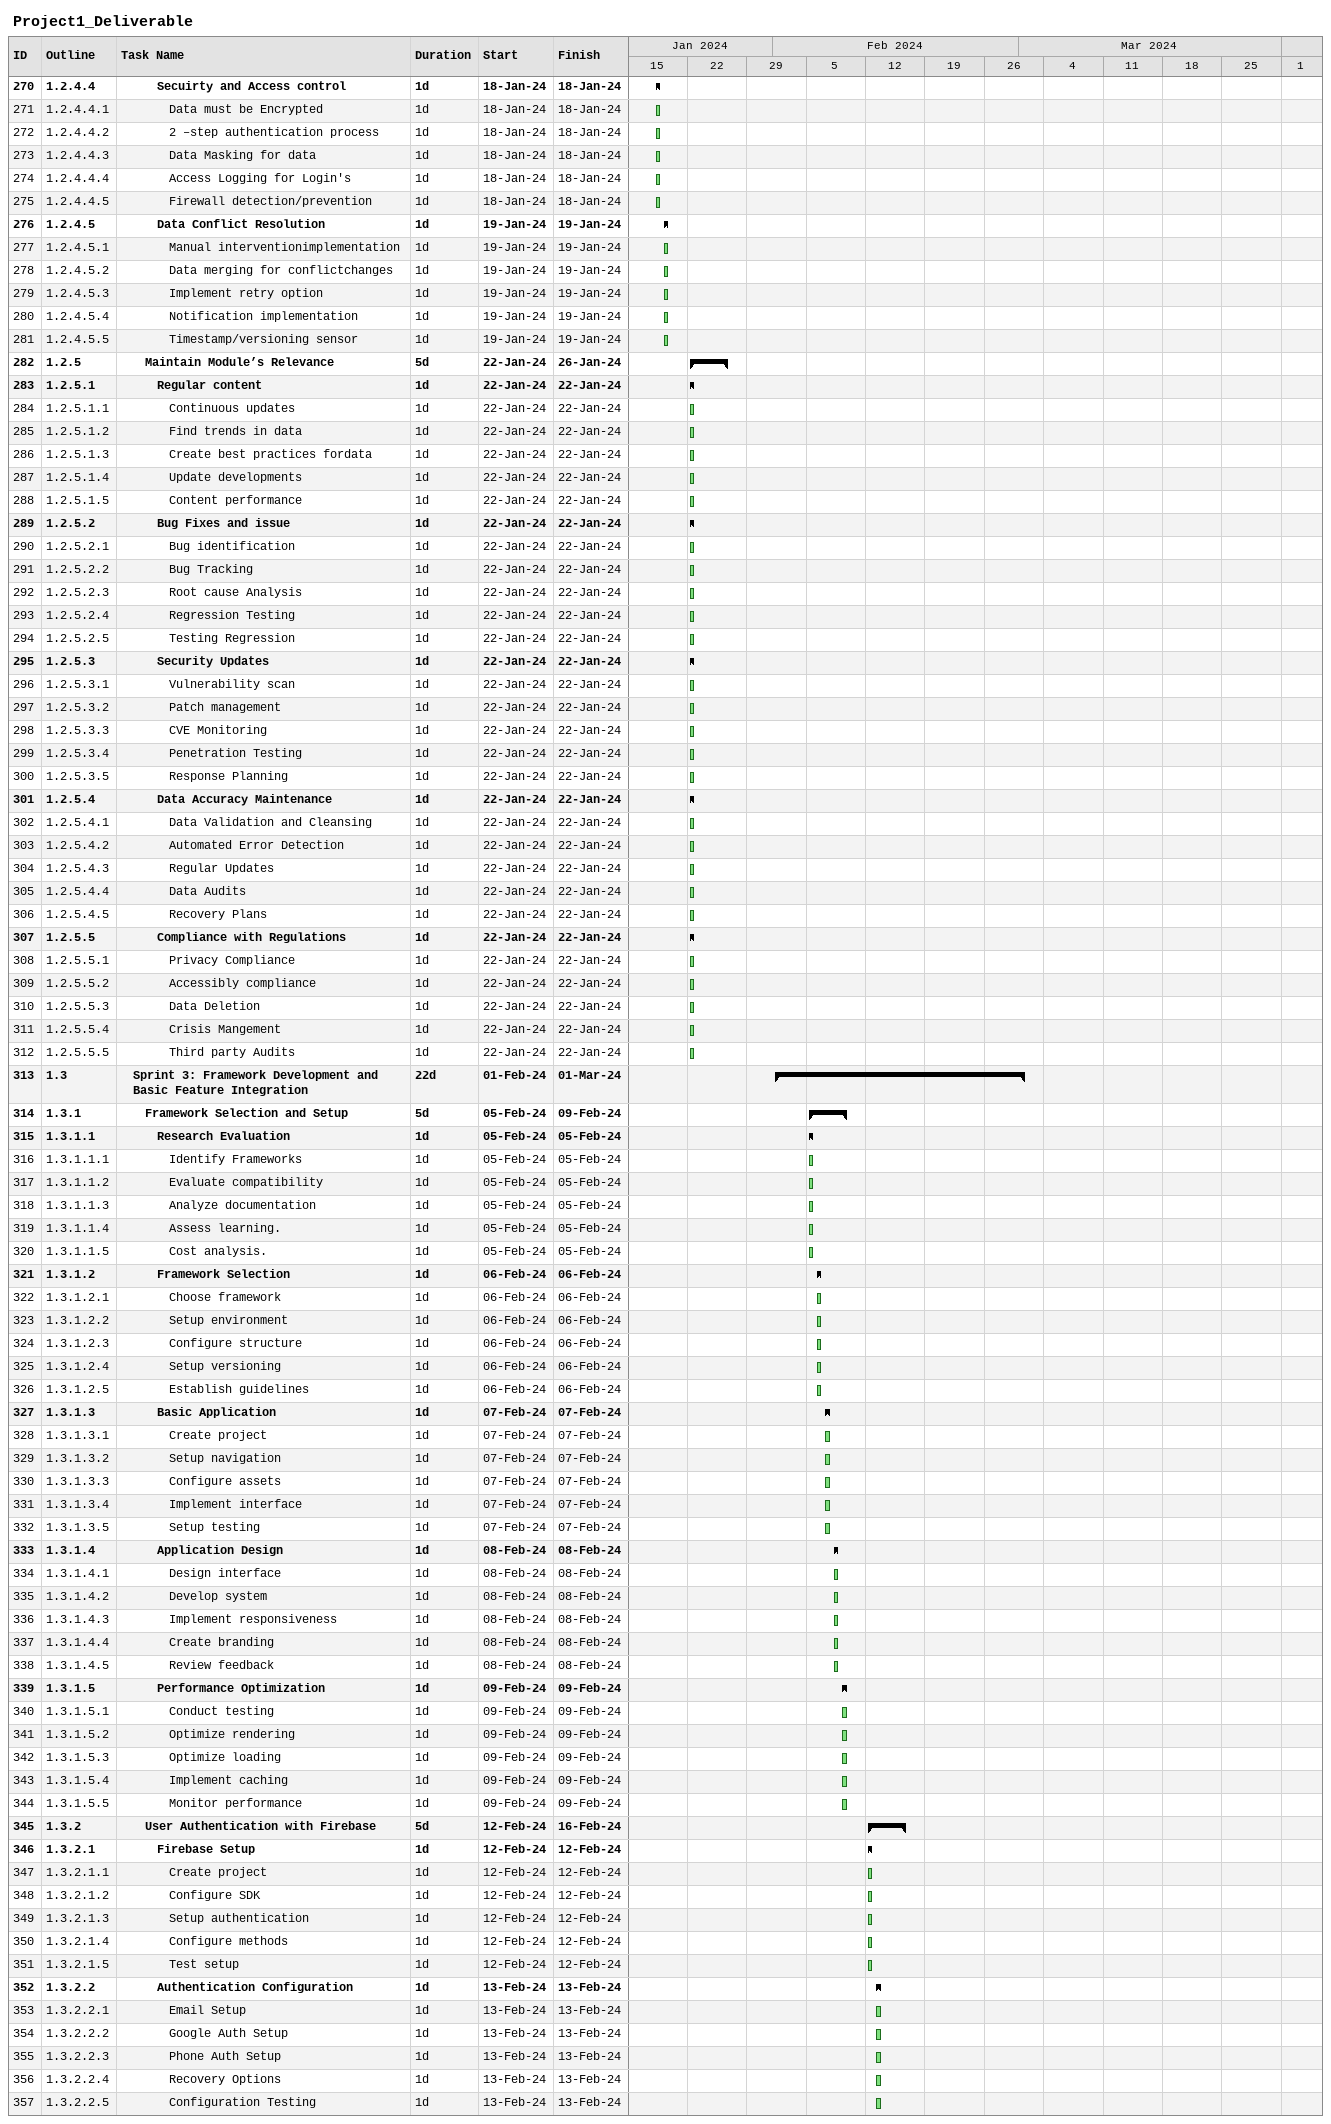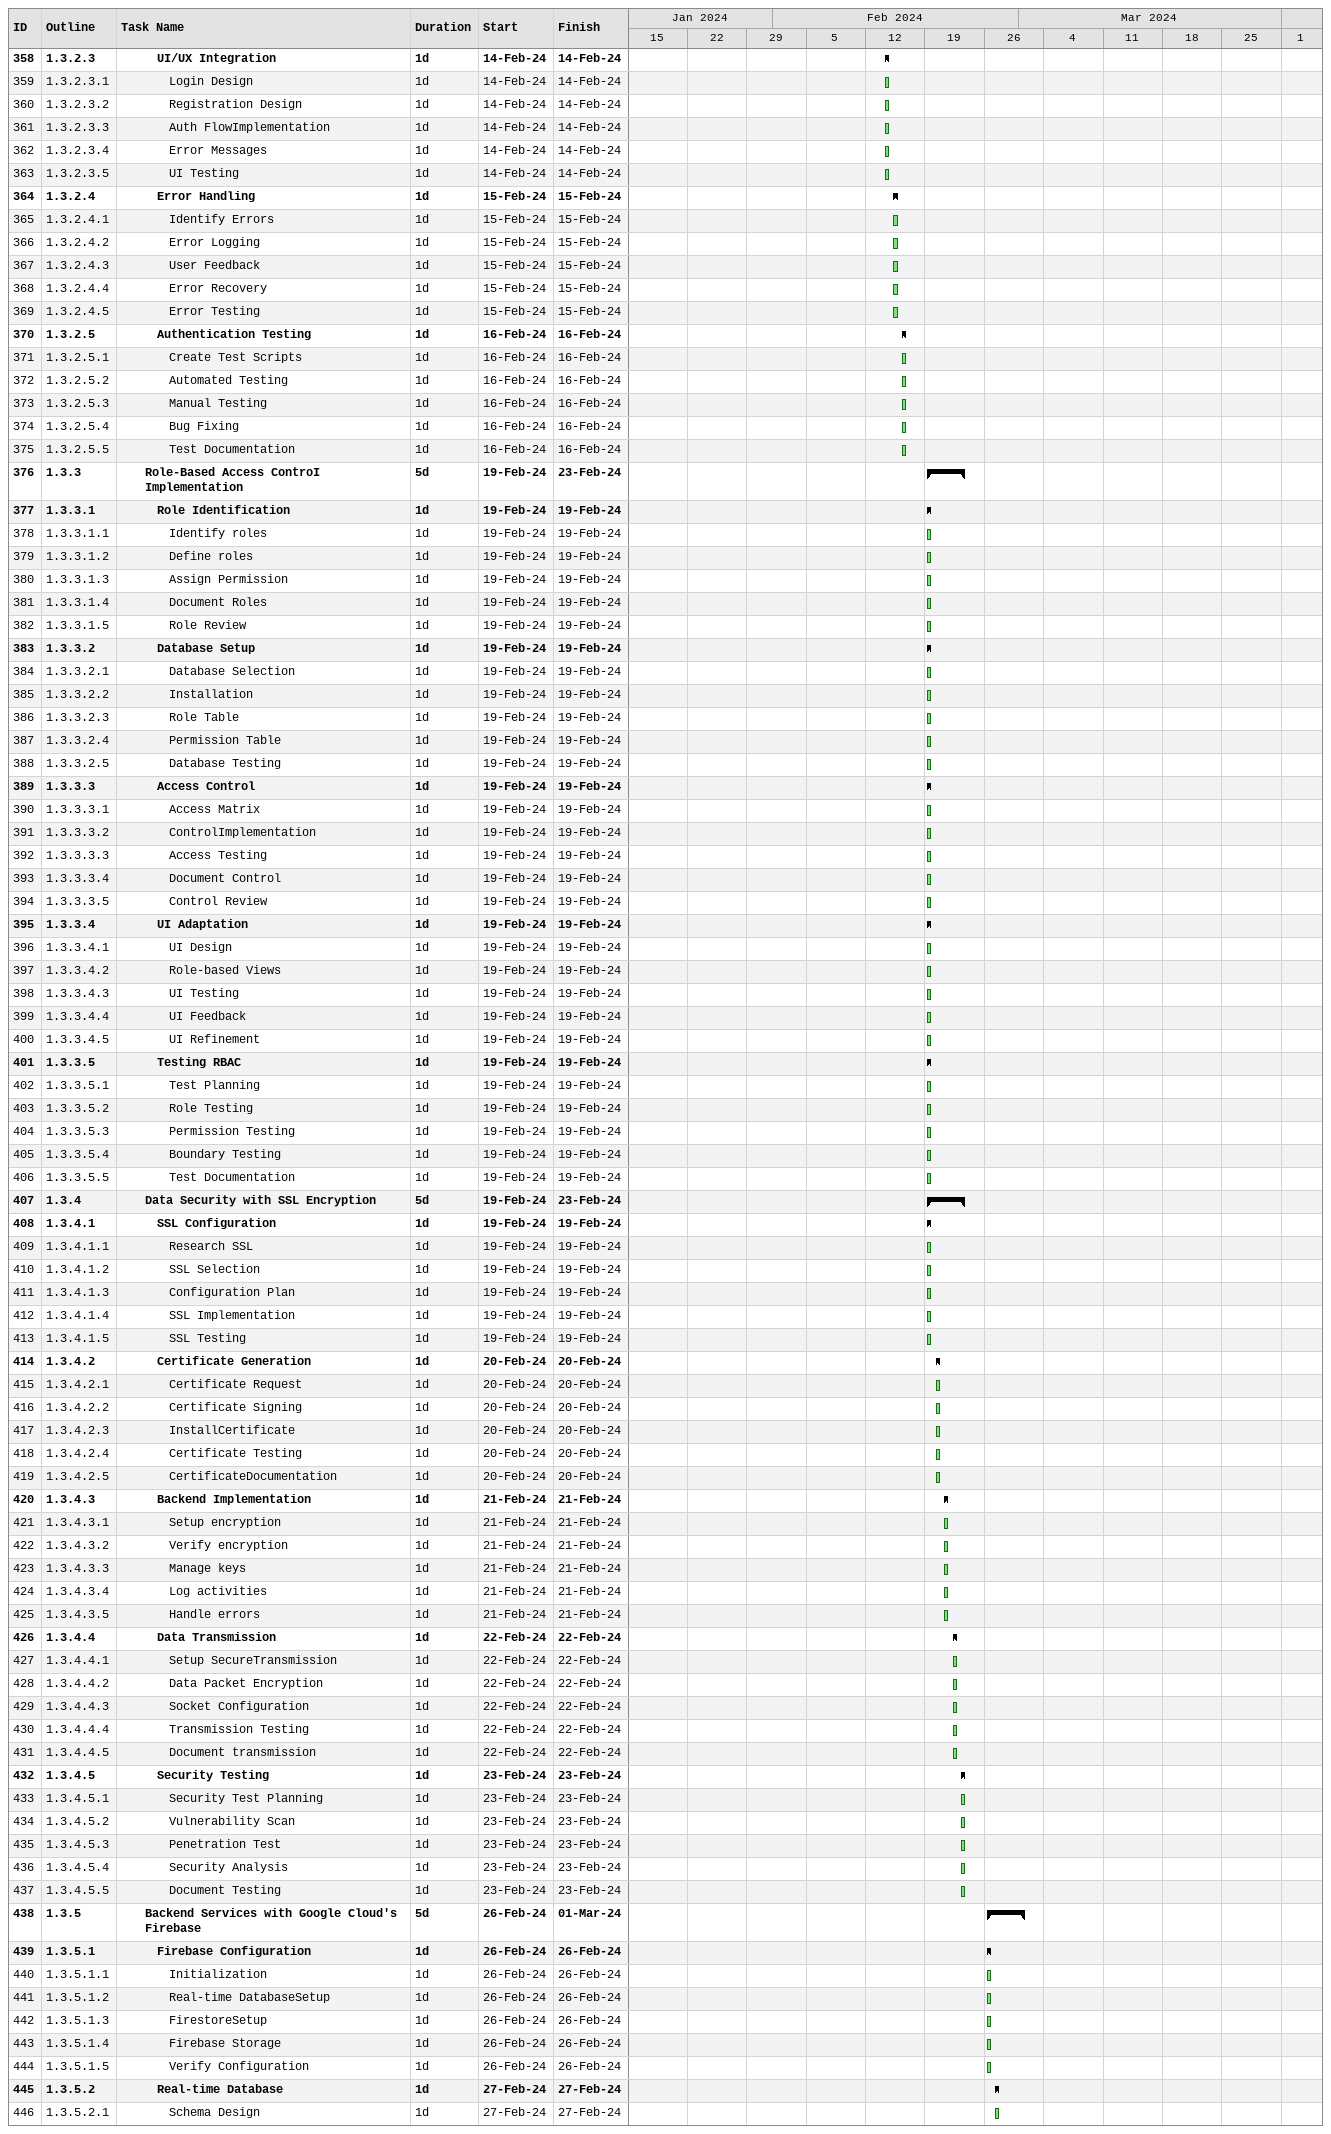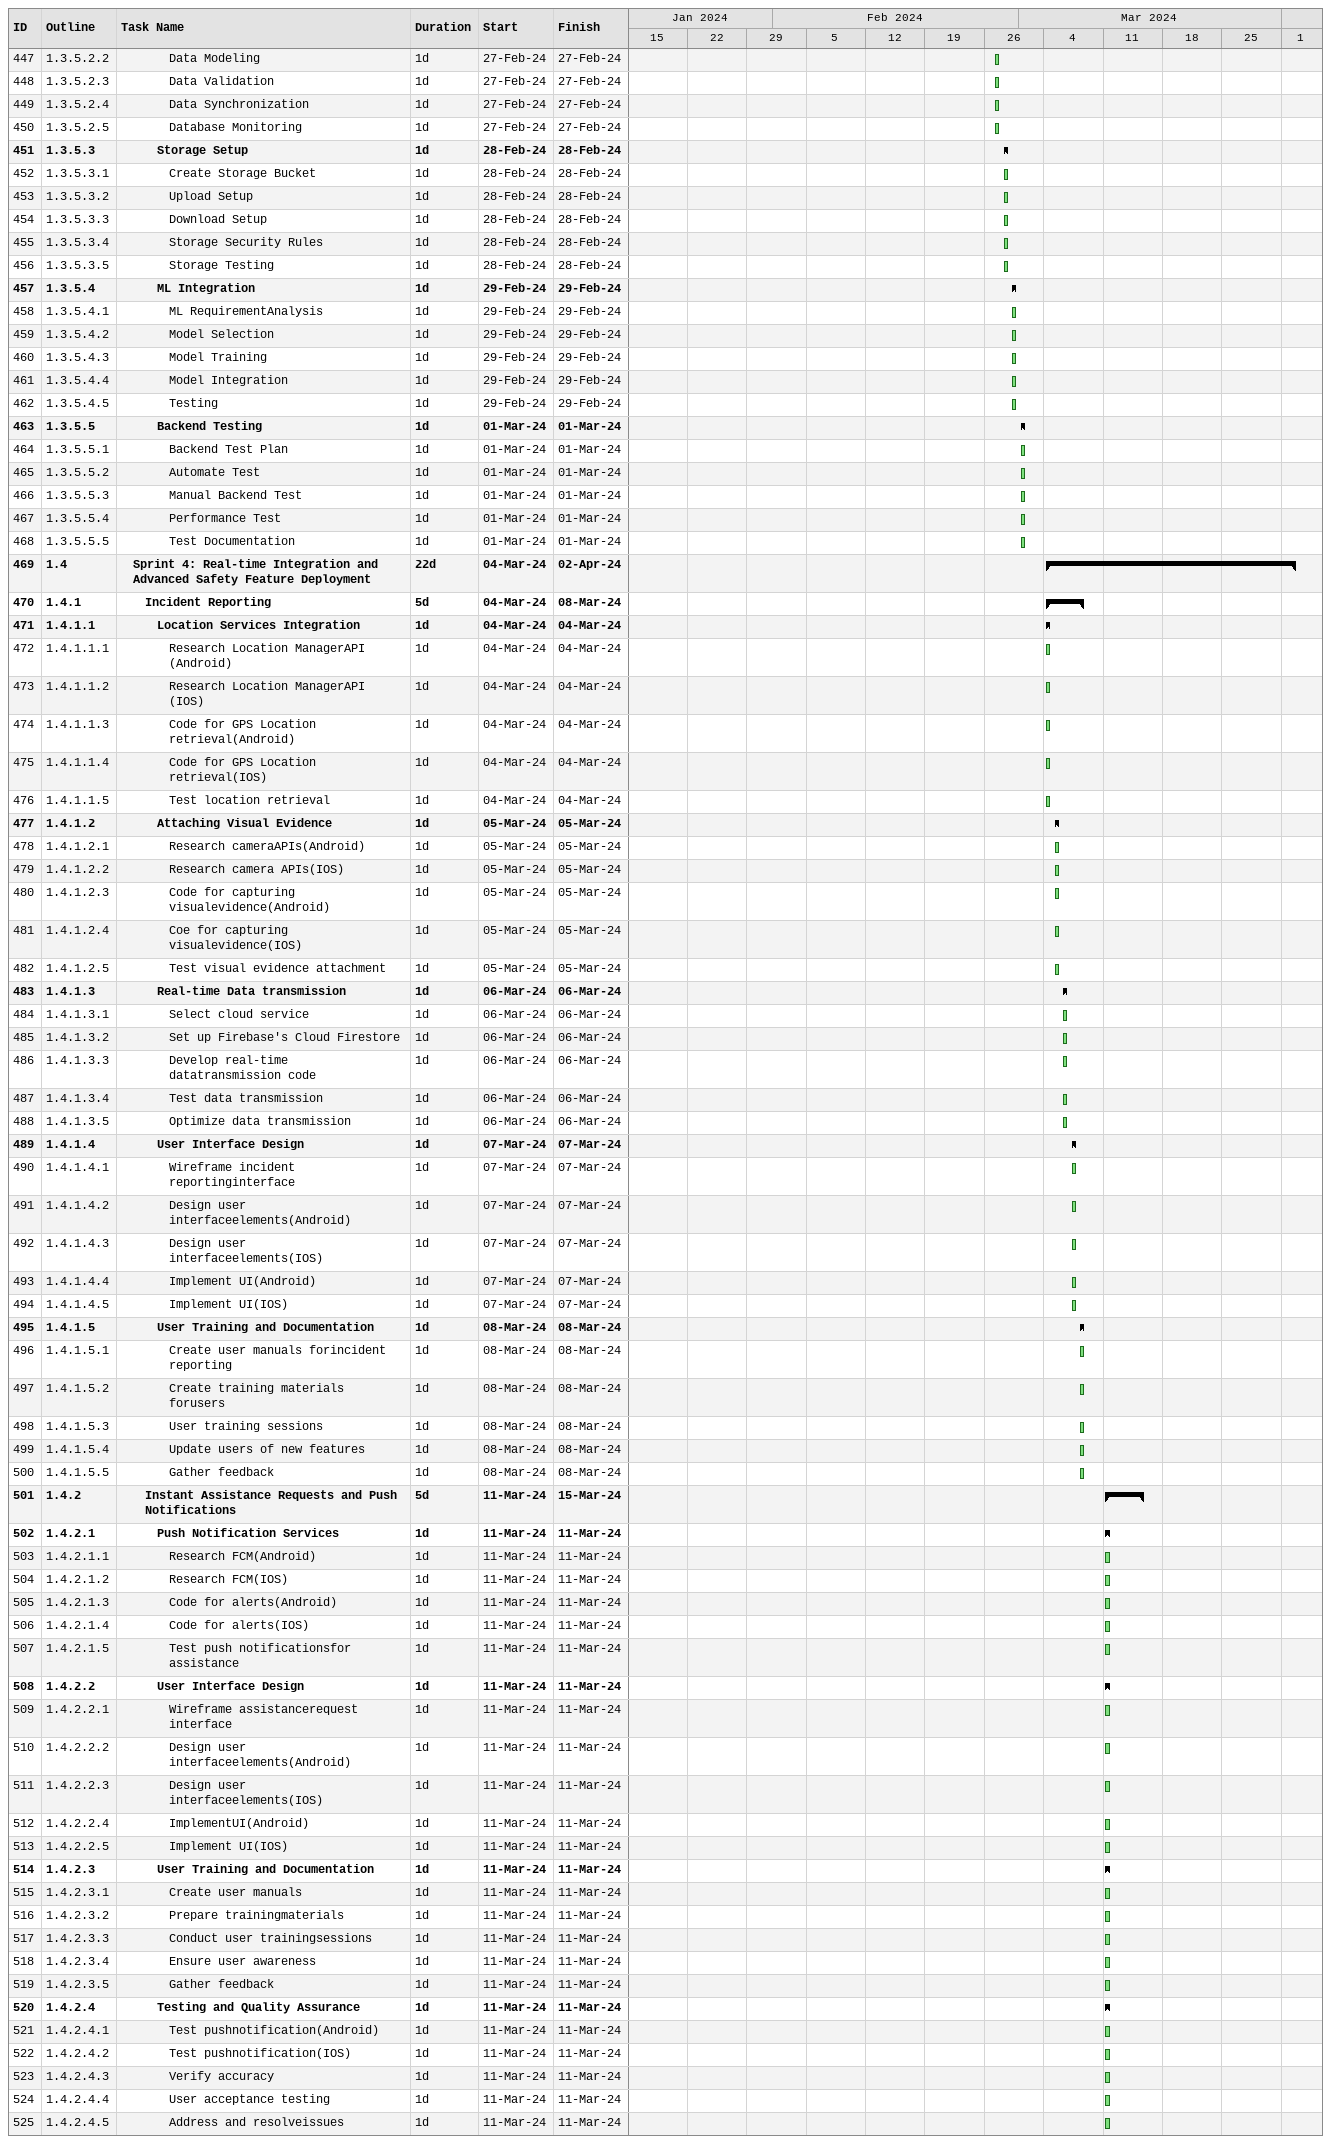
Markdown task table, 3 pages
Project1_Deliverable

| ID | WBS | Task | Duration | Start | Finish |
|---|---|---|---|---|---|
| 270 | 1.2.4.4 | **Secuirty and Access control** | 1d | 2024-01-18 | 2024-01-18 |
| 271 | 1.2.4.4.1 | Data must be Encrypted | 1d | 2024-01-18 | 2024-01-18 |
| 272 | 1.2.4.4.2 | 2 –step authentication process | 1d | 2024-01-18 | 2024-01-18 |
| 273 | 1.2.4.4.3 | Data Masking for data | 1d | 2024-01-18 | 2024-01-18 |
| 274 | 1.2.4.4.4 | Access Logging for Login's | 1d | 2024-01-18 | 2024-01-18 |
| 275 | 1.2.4.4.5 | Firewall detection/prevention | 1d | 2024-01-18 | 2024-01-18 |
| 276 | 1.2.4.5 | **Data Conflict Resolution** | 1d | 2024-01-19 | 2024-01-19 |
| 277 | 1.2.4.5.1 | Manual interventionimplementation | 1d | 2024-01-19 | 2024-01-19 |
| 278 | 1.2.4.5.2 | Data merging for conflictchanges | 1d | 2024-01-19 | 2024-01-19 |
| 279 | 1.2.4.5.3 | Implement retry option | 1d | 2024-01-19 | 2024-01-19 |
| 280 | 1.2.4.5.4 | Notification implementation | 1d | 2024-01-19 | 2024-01-19 |
| 281 | 1.2.4.5.5 | Timestamp/versioning sensor | 1d | 2024-01-19 | 2024-01-19 |
| 282 | 1.2.5 | **Maintain Module’s Relevance** | 5d | 2024-01-22 | 2024-01-26 |
| 283 | 1.2.5.1 | **Regular content** | 1d | 2024-01-22 | 2024-01-22 |
| 284 | 1.2.5.1.1 | Continuous updates | 1d | 2024-01-22 | 2024-01-22 |
| 285 | 1.2.5.1.2 | Find trends in data | 1d | 2024-01-22 | 2024-01-22 |
| 286 | 1.2.5.1.3 | Create best practices fordata | 1d | 2024-01-22 | 2024-01-22 |
| 287 | 1.2.5.1.4 | Update developments | 1d | 2024-01-22 | 2024-01-22 |
| 288 | 1.2.5.1.5 | Content performance | 1d | 2024-01-22 | 2024-01-22 |
| 289 | 1.2.5.2 | **Bug Fixes and issue** | 1d | 2024-01-22 | 2024-01-22 |
| 290 | 1.2.5.2.1 | Bug identification | 1d | 2024-01-22 | 2024-01-22 |
| 291 | 1.2.5.2.2 | Bug Tracking | 1d | 2024-01-22 | 2024-01-22 |
| 292 | 1.2.5.2.3 | Root cause Analysis | 1d | 2024-01-22 | 2024-01-22 |
| 293 | 1.2.5.2.4 | Regression Testing | 1d | 2024-01-22 | 2024-01-22 |
| 294 | 1.2.5.2.5 | Testing Regression | 1d | 2024-01-22 | 2024-01-22 |
| 295 | 1.2.5.3 | **Security Updates** | 1d | 2024-01-22 | 2024-01-22 |
| 296 | 1.2.5.3.1 | Vulnerability scan | 1d | 2024-01-22 | 2024-01-22 |
| 297 | 1.2.5.3.2 | Patch management | 1d | 2024-01-22 | 2024-01-22 |
| 298 | 1.2.5.3.3 | CVE Monitoring | 1d | 2024-01-22 | 2024-01-22 |
| 299 | 1.2.5.3.4 | Penetration Testing | 1d | 2024-01-22 | 2024-01-22 |
| 300 | 1.2.5.3.5 | Response Planning | 1d | 2024-01-22 | 2024-01-22 |
| 301 | 1.2.5.4 | **Data Accuracy Maintenance** | 1d | 2024-01-22 | 2024-01-22 |
| 302 | 1.2.5.4.1 | Data Validation and Cleansing | 1d | 2024-01-22 | 2024-01-22 |
| 303 | 1.2.5.4.2 | Automated Error Detection | 1d | 2024-01-22 | 2024-01-22 |
| 304 | 1.2.5.4.3 | Regular Updates | 1d | 2024-01-22 | 2024-01-22 |
| 305 | 1.2.5.4.4 | Data Audits | 1d | 2024-01-22 | 2024-01-22 |
| 306 | 1.2.5.4.5 | Recovery Plans | 1d | 2024-01-22 | 2024-01-22 |
| 307 | 1.2.5.5 | **Compliance with Regulations** | 1d | 2024-01-22 | 2024-01-22 |
| 308 | 1.2.5.5.1 | Privacy Compliance | 1d | 2024-01-22 | 2024-01-22 |
| 309 | 1.2.5.5.2 | Accessibly compliance | 1d | 2024-01-22 | 2024-01-22 |
| 310 | 1.2.5.5.3 | Data Deletion | 1d | 2024-01-22 | 2024-01-22 |
| 311 | 1.2.5.5.4 | Crisis Mangement | 1d | 2024-01-22 | 2024-01-22 |
| 312 | 1.2.5.5.5 | Third party Audits | 1d | 2024-01-22 | 2024-01-22 |
| 313 | 1.3 | **Sprint 3: Framework Development and Basic Feature Integration** | 22d | 2024-02-01 | 2024-03-01 |
| 314 | 1.3.1 | **Framework Selection and Setup** | 5d | 2024-02-05 | 2024-02-09 |
| 315 | 1.3.1.1 | **Research Evaluation** | 1d | 2024-02-05 | 2024-02-05 |
| 316 | 1.3.1.1.1 | Identify Frameworks | 1d | 2024-02-05 | 2024-02-05 |
| 317 | 1.3.1.1.2 | Evaluate compatibility | 1d | 2024-02-05 | 2024-02-05 |
| 318 | 1.3.1.1.3 | Analyze documentation | 1d | 2024-02-05 | 2024-02-05 |
| 319 | 1.3.1.1.4 | Assess learning. | 1d | 2024-02-05 | 2024-02-05 |
| 320 | 1.3.1.1.5 | Cost analysis. | 1d | 2024-02-05 | 2024-02-05 |
| 321 | 1.3.1.2 | **Framework Selection** | 1d | 2024-02-06 | 2024-02-06 |
| 322 | 1.3.1.2.1 | Choose framework | 1d | 2024-02-06 | 2024-02-06 |
| 323 | 1.3.1.2.2 | Setup environment | 1d | 2024-02-06 | 2024-02-06 |
| 324 | 1.3.1.2.3 | Configure structure | 1d | 2024-02-06 | 2024-02-06 |
| 325 | 1.3.1.2.4 | Setup versioning | 1d | 2024-02-06 | 2024-02-06 |
| 326 | 1.3.1.2.5 | Establish guidelines | 1d | 2024-02-06 | 2024-02-06 |
| 327 | 1.3.1.3 | **Basic Application** | 1d | 2024-02-07 | 2024-02-07 |
| 328 | 1.3.1.3.1 | Create project | 1d | 2024-02-07 | 2024-02-07 |
| 329 | 1.3.1.3.2 | Setup navigation | 1d | 2024-02-07 | 2024-02-07 |
| 330 | 1.3.1.3.3 | Configure assets | 1d | 2024-02-07 | 2024-02-07 |
| 331 | 1.3.1.3.4 | Implement interface | 1d | 2024-02-07 | 2024-02-07 |
| 332 | 1.3.1.3.5 | Setup testing | 1d | 2024-02-07 | 2024-02-07 |
| 333 | 1.3.1.4 | **Application Design** | 1d | 2024-02-08 | 2024-02-08 |
| 334 | 1.3.1.4.1 | Design interface | 1d | 2024-02-08 | 2024-02-08 |
| 335 | 1.3.1.4.2 | Develop system | 1d | 2024-02-08 | 2024-02-08 |
| 336 | 1.3.1.4.3 | Implement responsiveness | 1d | 2024-02-08 | 2024-02-08 |
| 337 | 1.3.1.4.4 | Create branding | 1d | 2024-02-08 | 2024-02-08 |
| 338 | 1.3.1.4.5 | Review feedback | 1d | 2024-02-08 | 2024-02-08 |
| 339 | 1.3.1.5 | **Performance Optimization** | 1d | 2024-02-09 | 2024-02-09 |
| 340 | 1.3.1.5.1 | Conduct testing | 1d | 2024-02-09 | 2024-02-09 |
| 341 | 1.3.1.5.2 | Optimize rendering | 1d | 2024-02-09 | 2024-02-09 |
| 342 | 1.3.1.5.3 | Optimize loading | 1d | 2024-02-09 | 2024-02-09 |
| 343 | 1.3.1.5.4 | Implement caching | 1d | 2024-02-09 | 2024-02-09 |
| 344 | 1.3.1.5.5 | Monitor performance | 1d | 2024-02-09 | 2024-02-09 |
| 345 | 1.3.2 | **User Authentication with Firebase** | 5d | 2024-02-12 | 2024-02-16 |
| 346 | 1.3.2.1 | **Firebase Setup** | 1d | 2024-02-12 | 2024-02-12 |
| 347 | 1.3.2.1.1 | Create project | 1d | 2024-02-12 | 2024-02-12 |
| 348 | 1.3.2.1.2 | Configure SDK | 1d | 2024-02-12 | 2024-02-12 |
| 349 | 1.3.2.1.3 | Setup authentication | 1d | 2024-02-12 | 2024-02-12 |
| 350 | 1.3.2.1.4 | Configure methods | 1d | 2024-02-12 | 2024-02-12 |
| 351 | 1.3.2.1.5 | Test setup | 1d | 2024-02-12 | 2024-02-12 |
| 352 | 1.3.2.2 | **Authentication Configuration** | 1d | 2024-02-13 | 2024-02-13 |
| 353 | 1.3.2.2.1 | Email Setup | 1d | 2024-02-13 | 2024-02-13 |
| 354 | 1.3.2.2.2 | Google Auth Setup | 1d | 2024-02-13 | 2024-02-13 |
| 355 | 1.3.2.2.3 | Phone Auth Setup | 1d | 2024-02-13 | 2024-02-13 |
| 356 | 1.3.2.2.4 | Recovery Options | 1d | 2024-02-13 | 2024-02-13 |
| 357 | 1.3.2.2.5 | Configuration Testing | 1d | 2024-02-13 | 2024-02-13 |
| 358 | 1.3.2.3 | **UI/UX Integration** | 1d | 2024-02-14 | 2024-02-14 |
| 359 | 1.3.2.3.1 | Login Design | 1d | 2024-02-14 | 2024-02-14 |
| 360 | 1.3.2.3.2 | Registration Design | 1d | 2024-02-14 | 2024-02-14 |
| 361 | 1.3.2.3.3 | Auth FlowImplementation | 1d | 2024-02-14 | 2024-02-14 |
| 362 | 1.3.2.3.4 | Error Messages | 1d | 2024-02-14 | 2024-02-14 |
| 363 | 1.3.2.3.5 | UI Testing | 1d | 2024-02-14 | 2024-02-14 |
| 364 | 1.3.2.4 | **Error Handling** | 1d | 2024-02-15 | 2024-02-15 |
| 365 | 1.3.2.4.1 | Identify Errors | 1d | 2024-02-15 | 2024-02-15 |
| 366 | 1.3.2.4.2 | Error Logging | 1d | 2024-02-15 | 2024-02-15 |
| 367 | 1.3.2.4.3 | User Feedback | 1d | 2024-02-15 | 2024-02-15 |
| 368 | 1.3.2.4.4 | Error Recovery | 1d | 2024-02-15 | 2024-02-15 |
| 369 | 1.3.2.4.5 | Error Testing | 1d | 2024-02-15 | 2024-02-15 |
| 370 | 1.3.2.5 | **Authentication Testing** | 1d | 2024-02-16 | 2024-02-16 |
| 371 | 1.3.2.5.1 | Create Test Scripts | 1d | 2024-02-16 | 2024-02-16 |
| 372 | 1.3.2.5.2 | Automated Testing | 1d | 2024-02-16 | 2024-02-16 |
| 373 | 1.3.2.5.3 | Manual Testing | 1d | 2024-02-16 | 2024-02-16 |
| 374 | 1.3.2.5.4 | Bug Fixing | 1d | 2024-02-16 | 2024-02-16 |
| 375 | 1.3.2.5.5 | Test Documentation | 1d | 2024-02-16 | 2024-02-16 |
| 376 | 1.3.3 | **Role-Based Access ControI Implementation** | 5d | 2024-02-19 | 2024-02-23 |
| 377 | 1.3.3.1 | **Role Identification** | 1d | 2024-02-19 | 2024-02-19 |
| 378 | 1.3.3.1.1 | Identify roles | 1d | 2024-02-19 | 2024-02-19 |
| 379 | 1.3.3.1.2 | Define roles | 1d | 2024-02-19 | 2024-02-19 |
| 380 | 1.3.3.1.3 | Assign Permission | 1d | 2024-02-19 | 2024-02-19 |
| 381 | 1.3.3.1.4 | Document Roles | 1d | 2024-02-19 | 2024-02-19 |
| 382 | 1.3.3.1.5 | Role Review | 1d | 2024-02-19 | 2024-02-19 |
| 383 | 1.3.3.2 | **Database Setup** | 1d | 2024-02-19 | 2024-02-19 |
| 384 | 1.3.3.2.1 | Database Selection | 1d | 2024-02-19 | 2024-02-19 |
| 385 | 1.3.3.2.2 | Installation | 1d | 2024-02-19 | 2024-02-19 |
| 386 | 1.3.3.2.3 | Role Table | 1d | 2024-02-19 | 2024-02-19 |
| 387 | 1.3.3.2.4 | Permission Table | 1d | 2024-02-19 | 2024-02-19 |
| 388 | 1.3.3.2.5 | Database Testing | 1d | 2024-02-19 | 2024-02-19 |
| 389 | 1.3.3.3 | **Access Control** | 1d | 2024-02-19 | 2024-02-19 |
| 390 | 1.3.3.3.1 | Access Matrix | 1d | 2024-02-19 | 2024-02-19 |
| 391 | 1.3.3.3.2 | ControlImplementation | 1d | 2024-02-19 | 2024-02-19 |
| 392 | 1.3.3.3.3 | Access Testing | 1d | 2024-02-19 | 2024-02-19 |
| 393 | 1.3.3.3.4 | Document Control | 1d | 2024-02-19 | 2024-02-19 |
| 394 | 1.3.3.3.5 | Control Review | 1d | 2024-02-19 | 2024-02-19 |
| 395 | 1.3.3.4 | **UI Adaptation** | 1d | 2024-02-19 | 2024-02-19 |
| 396 | 1.3.3.4.1 | UI Design | 1d | 2024-02-19 | 2024-02-19 |
| 397 | 1.3.3.4.2 | Role-based Views | 1d | 2024-02-19 | 2024-02-19 |
| 398 | 1.3.3.4.3 | UI Testing | 1d | 2024-02-19 | 2024-02-19 |
| 399 | 1.3.3.4.4 | UI Feedback | 1d | 2024-02-19 | 2024-02-19 |
| 400 | 1.3.3.4.5 | UI Refinement | 1d | 2024-02-19 | 2024-02-19 |
| 401 | 1.3.3.5 | **Testing RBAC** | 1d | 2024-02-19 | 2024-02-19 |
| 402 | 1.3.3.5.1 | Test Planning | 1d | 2024-02-19 | 2024-02-19 |
| 403 | 1.3.3.5.2 | Role Testing | 1d | 2024-02-19 | 2024-02-19 |
| 404 | 1.3.3.5.3 | Permission Testing | 1d | 2024-02-19 | 2024-02-19 |
| 405 | 1.3.3.5.4 | Boundary Testing | 1d | 2024-02-19 | 2024-02-19 |
| 406 | 1.3.3.5.5 | Test Documentation | 1d | 2024-02-19 | 2024-02-19 |
| 407 | 1.3.4 | **Data Security with SSL Encryption** | 5d | 2024-02-19 | 2024-02-23 |
| 408 | 1.3.4.1 | **SSL Configuration** | 1d | 2024-02-19 | 2024-02-19 |
| 409 | 1.3.4.1.1 | Research SSL | 1d | 2024-02-19 | 2024-02-19 |
| 410 | 1.3.4.1.2 | SSL Selection | 1d | 2024-02-19 | 2024-02-19 |
| 411 | 1.3.4.1.3 | Configuration Plan | 1d | 2024-02-19 | 2024-02-19 |
| 412 | 1.3.4.1.4 | SSL Implementation | 1d | 2024-02-19 | 2024-02-19 |
| 413 | 1.3.4.1.5 | SSL Testing | 1d | 2024-02-19 | 2024-02-19 |
| 414 | 1.3.4.2 | **Certificate Generation** | 1d | 2024-02-20 | 2024-02-20 |
| 415 | 1.3.4.2.1 | Certificate Request | 1d | 2024-02-20 | 2024-02-20 |
| 416 | 1.3.4.2.2 | Certificate Signing | 1d | 2024-02-20 | 2024-02-20 |
| 417 | 1.3.4.2.3 | InstallCertificate | 1d | 2024-02-20 | 2024-02-20 |
| 418 | 1.3.4.2.4 | Certificate Testing | 1d | 2024-02-20 | 2024-02-20 |
| 419 | 1.3.4.2.5 | CertificateDocumentation | 1d | 2024-02-20 | 2024-02-20 |
| 420 | 1.3.4.3 | **Backend Implementation** | 1d | 2024-02-21 | 2024-02-21 |
| 421 | 1.3.4.3.1 | Setup encryption | 1d | 2024-02-21 | 2024-02-21 |
| 422 | 1.3.4.3.2 | Verify encryption | 1d | 2024-02-21 | 2024-02-21 |
| 423 | 1.3.4.3.3 | Manage keys | 1d | 2024-02-21 | 2024-02-21 |
| 424 | 1.3.4.3.4 | Log activities | 1d | 2024-02-21 | 2024-02-21 |
| 425 | 1.3.4.3.5 | Handle errors | 1d | 2024-02-21 | 2024-02-21 |
| 426 | 1.3.4.4 | **Data Transmission** | 1d | 2024-02-22 | 2024-02-22 |
| 427 | 1.3.4.4.1 | Setup SecureTransmission | 1d | 2024-02-22 | 2024-02-22 |
| 428 | 1.3.4.4.2 | Data Packet Encryption | 1d | 2024-02-22 | 2024-02-22 |
| 429 | 1.3.4.4.3 | Socket Configuration | 1d | 2024-02-22 | 2024-02-22 |
| 430 | 1.3.4.4.4 | Transmission Testing | 1d | 2024-02-22 | 2024-02-22 |
| 431 | 1.3.4.4.5 | Document transmission | 1d | 2024-02-22 | 2024-02-22 |
| 432 | 1.3.4.5 | **Security Testing** | 1d | 2024-02-23 | 2024-02-23 |
| 433 | 1.3.4.5.1 | Security Test Planning | 1d | 2024-02-23 | 2024-02-23 |
| 434 | 1.3.4.5.2 | Vulnerability Scan | 1d | 2024-02-23 | 2024-02-23 |
| 435 | 1.3.4.5.3 | Penetration Test | 1d | 2024-02-23 | 2024-02-23 |
| 436 | 1.3.4.5.4 | Security Analysis | 1d | 2024-02-23 | 2024-02-23 |
| 437 | 1.3.4.5.5 | Document Testing | 1d | 2024-02-23 | 2024-02-23 |
| 438 | 1.3.5 | **Backend Services with Google Cloud's Firebase** | 5d | 2024-02-26 | 2024-03-01 |
| 439 | 1.3.5.1 | **Firebase Configuration** | 1d | 2024-02-26 | 2024-02-26 |
| 440 | 1.3.5.1.1 | Initialization | 1d | 2024-02-26 | 2024-02-26 |
| 441 | 1.3.5.1.2 | Real-time DatabaseSetup | 1d | 2024-02-26 | 2024-02-26 |
| 442 | 1.3.5.1.3 | FirestoreSetup | 1d | 2024-02-26 | 2024-02-26 |
| 443 | 1.3.5.1.4 | Firebase Storage | 1d | 2024-02-26 | 2024-02-26 |
| 444 | 1.3.5.1.5 | Verify Configuration | 1d | 2024-02-26 | 2024-02-26 |
| 445 | 1.3.5.2 | **Real-time Database** | 1d | 2024-02-27 | 2024-02-27 |
| 446 | 1.3.5.2.1 | Schema Design | 1d | 2024-02-27 | 2024-02-27 |
| 447 | 1.3.5.2.2 | Data Modeling | 1d | 2024-02-27 | 2024-02-27 |
| 448 | 1.3.5.2.3 | Data Validation | 1d | 2024-02-27 | 2024-02-27 |
| 449 | 1.3.5.2.4 | Data Synchronization | 1d | 2024-02-27 | 2024-02-27 |
| 450 | 1.3.5.2.5 | Database Monitoring | 1d | 2024-02-27 | 2024-02-27 |
| 451 | 1.3.5.3 | **Storage Setup** | 1d | 2024-02-28 | 2024-02-28 |
| 452 | 1.3.5.3.1 | Create Storage Bucket | 1d | 2024-02-28 | 2024-02-28 |
| 453 | 1.3.5.3.2 | Upload Setup | 1d | 2024-02-28 | 2024-02-28 |
| 454 | 1.3.5.3.3 | Download Setup | 1d | 2024-02-28 | 2024-02-28 |
| 455 | 1.3.5.3.4 | Storage Security Rules | 1d | 2024-02-28 | 2024-02-28 |
| 456 | 1.3.5.3.5 | Storage Testing | 1d | 2024-02-28 | 2024-02-28 |
| 457 | 1.3.5.4 | **ML Integration** | 1d | 2024-02-29 | 2024-02-29 |
| 458 | 1.3.5.4.1 | ML RequirementAnalysis | 1d | 2024-02-29 | 2024-02-29 |
| 459 | 1.3.5.4.2 | Model Selection | 1d | 2024-02-29 | 2024-02-29 |
| 460 | 1.3.5.4.3 | Model Training | 1d | 2024-02-29 | 2024-02-29 |
| 461 | 1.3.5.4.4 | Model Integration | 1d | 2024-02-29 | 2024-02-29 |
| 462 | 1.3.5.4.5 | Testing | 1d | 2024-02-29 | 2024-02-29 |
| 463 | 1.3.5.5 | **Backend Testing** | 1d | 2024-03-01 | 2024-03-01 |
| 464 | 1.3.5.5.1 | Backend Test Plan | 1d | 2024-03-01 | 2024-03-01 |
| 465 | 1.3.5.5.2 | Automate Test | 1d | 2024-03-01 | 2024-03-01 |
| 466 | 1.3.5.5.3 | Manual Backend Test | 1d | 2024-03-01 | 2024-03-01 |
| 467 | 1.3.5.5.4 | Performance Test | 1d | 2024-03-01 | 2024-03-01 |
| 468 | 1.3.5.5.5 | Test Documentation | 1d | 2024-03-01 | 2024-03-01 |
| 469 | 1.4 | **Sprint 4: Real-time Integration and Advanced Safety Feature Deployment** | 22d | 2024-03-04 | 2024-04-02 |
| 470 | 1.4.1 | **Incident Reporting** | 5d | 2024-03-04 | 2024-03-08 |
| 471 | 1.4.1.1 | **Location Services Integration** | 1d | 2024-03-04 | 2024-03-04 |
| 472 | 1.4.1.1.1 | Research Location ManagerAPI (Android) | 1d | 2024-03-04 | 2024-03-04 |
| 473 | 1.4.1.1.2 | Research Location ManagerAPI (IOS) | 1d | 2024-03-04 | 2024-03-04 |
| 474 | 1.4.1.1.3 | Code for GPS Location retrieval(Android) | 1d | 2024-03-04 | 2024-03-04 |
| 475 | 1.4.1.1.4 | Code for GPS Location retrieval(IOS) | 1d | 2024-03-04 | 2024-03-04 |
| 476 | 1.4.1.1.5 | Test location retrieval | 1d | 2024-03-04 | 2024-03-04 |
| 477 | 1.4.1.2 | **Attaching Visual Evidence** | 1d | 2024-03-05 | 2024-03-05 |
| 478 | 1.4.1.2.1 | Research cameraAPIs(Android) | 1d | 2024-03-05 | 2024-03-05 |
| 479 | 1.4.1.2.2 | Research camera APIs(IOS) | 1d | 2024-03-05 | 2024-03-05 |
| 480 | 1.4.1.2.3 | Code for capturing visualevidence(Android) | 1d | 2024-03-05 | 2024-03-05 |
| 481 | 1.4.1.2.4 | Coe for capturing visualevidence(IOS) | 1d | 2024-03-05 | 2024-03-05 |
| 482 | 1.4.1.2.5 | Test visual evidence attachment | 1d | 2024-03-05 | 2024-03-05 |
| 483 | 1.4.1.3 | **Real-time Data transmission** | 1d | 2024-03-06 | 2024-03-06 |
| 484 | 1.4.1.3.1 | Select cloud service | 1d | 2024-03-06 | 2024-03-06 |
| 485 | 1.4.1.3.2 | Set up Firebase's Cloud Firestore | 1d | 2024-03-06 | 2024-03-06 |
| 486 | 1.4.1.3.3 | Develop real-time datatransmission code | 1d | 2024-03-06 | 2024-03-06 |
| 487 | 1.4.1.3.4 | Test data transmission | 1d | 2024-03-06 | 2024-03-06 |
| 488 | 1.4.1.3.5 | Optimize data transmission | 1d | 2024-03-06 | 2024-03-06 |
| 489 | 1.4.1.4 | **User Interface Design** | 1d | 2024-03-07 | 2024-03-07 |
| 490 | 1.4.1.4.1 | Wireframe incident reportinginterface | 1d | 2024-03-07 | 2024-03-07 |
| 491 | 1.4.1.4.2 | Design user interfaceelements(Android) | 1d | 2024-03-07 | 2024-03-07 |
| 492 | 1.4.1.4.3 | Design user interfaceelements(IOS) | 1d | 2024-03-07 | 2024-03-07 |
| 493 | 1.4.1.4.4 | Implement UI(Android) | 1d | 2024-03-07 | 2024-03-07 |
| 494 | 1.4.1.4.5 | Implement UI(IOS) | 1d | 2024-03-07 | 2024-03-07 |
| 495 | 1.4.1.5 | **User Training and Documentation** | 1d | 2024-03-08 | 2024-03-08 |
| 496 | 1.4.1.5.1 | Create user manuals forincident reporting | 1d | 2024-03-08 | 2024-03-08 |
| 497 | 1.4.1.5.2 | Create training materials forusers | 1d | 2024-03-08 | 2024-03-08 |
| 498 | 1.4.1.5.3 | User training sessions | 1d | 2024-03-08 | 2024-03-08 |
| 499 | 1.4.1.5.4 | Update users of new features | 1d | 2024-03-08 | 2024-03-08 |
| 500 | 1.4.1.5.5 | Gather feedback | 1d | 2024-03-08 | 2024-03-08 |
| 501 | 1.4.2 | **Instant Assistance Requests and Push Notifications** | 5d | 2024-03-11 | 2024-03-15 |
| 502 | 1.4.2.1 | **Push Notification Services** | 1d | 2024-03-11 | 2024-03-11 |
| 503 | 1.4.2.1.1 | Research FCM(Android) | 1d | 2024-03-11 | 2024-03-11 |
| 504 | 1.4.2.1.2 | Research FCM(IOS) | 1d | 2024-03-11 | 2024-03-11 |
| 505 | 1.4.2.1.3 | Code for alerts(Android) | 1d | 2024-03-11 | 2024-03-11 |
| 506 | 1.4.2.1.4 | Code for alerts(IOS) | 1d | 2024-03-11 | 2024-03-11 |
| 507 | 1.4.2.1.5 | Test push notificationsfor assistance | 1d | 2024-03-11 | 2024-03-11 |
| 508 | 1.4.2.2 | **User Interface Design** | 1d | 2024-03-11 | 2024-03-11 |
| 509 | 1.4.2.2.1 | Wireframe assistancerequest interface | 1d | 2024-03-11 | 2024-03-11 |
| 510 | 1.4.2.2.2 | Design user interfaceelements(Android) | 1d | 2024-03-11 | 2024-03-11 |
| 511 | 1.4.2.2.3 | Design user interfaceelements(IOS) | 1d | 2024-03-11 | 2024-03-11 |
| 512 | 1.4.2.2.4 | ImplementUI(Android) | 1d | 2024-03-11 | 2024-03-11 |
| 513 | 1.4.2.2.5 | Implement UI(IOS) | 1d | 2024-03-11 | 2024-03-11 |
| 514 | 1.4.2.3 | **User Training and Documentation** | 1d | 2024-03-11 | 2024-03-11 |
| 515 | 1.4.2.3.1 | Create user manuals | 1d | 2024-03-11 | 2024-03-11 |
| 516 | 1.4.2.3.2 | Prepare trainingmaterials | 1d | 2024-03-11 | 2024-03-11 |
| 517 | 1.4.2.3.3 | Conduct user trainingsessions | 1d | 2024-03-11 | 2024-03-11 |
| 518 | 1.4.2.3.4 | Ensure user awareness | 1d | 2024-03-11 | 2024-03-11 |
| 519 | 1.4.2.3.5 | Gather feedback | 1d | 2024-03-11 | 2024-03-11 |
| 520 | 1.4.2.4 | **Testing and Quality Assurance** | 1d | 2024-03-11 | 2024-03-11 |
| 521 | 1.4.2.4.1 | Test pushnotification(Android) | 1d | 2024-03-11 | 2024-03-11 |
| 522 | 1.4.2.4.2 | Test pushnotification(IOS) | 1d | 2024-03-11 | 2024-03-11 |
| 523 | 1.4.2.4.3 | Verify accuracy | 1d | 2024-03-11 | 2024-03-11 |
| 524 | 1.4.2.4.4 | User acceptance testing | 1d | 2024-03-11 | 2024-03-11 |
| 525 | 1.4.2.4.5 | Address and resolveissues | 1d | 2024-03-11 | 2024-03-11 |
